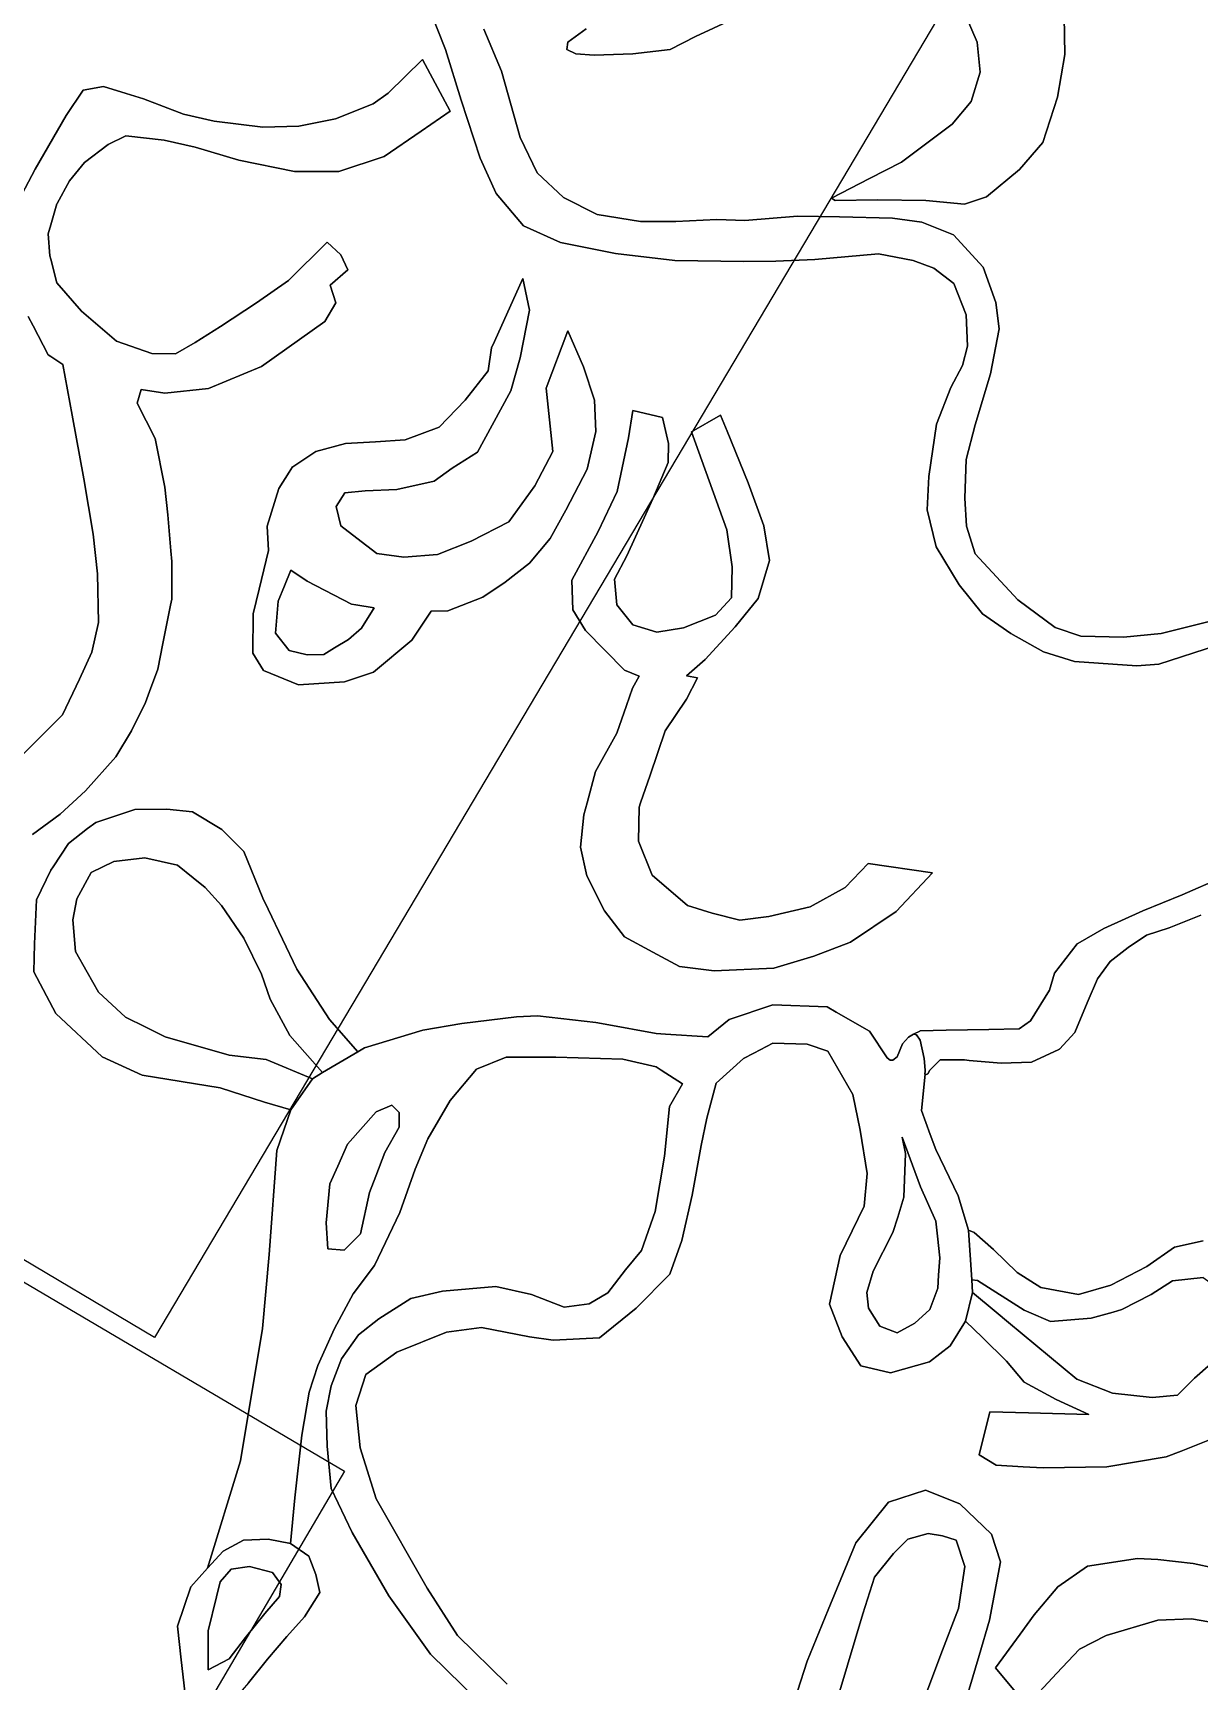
# Model space of a CAD drawing. Header units: inches. Extents: x 288635 to 1232953, y 676945 to 1655780.
# Drawn here: x 498623 to 512105, y 1249918 to 1268961 of the extents above; entities that cross this region are included whole.
import ezdxf

# ---------------------------------------------------------------- set-up
doc = ezdxf.new("R2010")
doc.units = ezdxf.units.IN
doc.header["$MEASUREMENT"] = 0
doc.layers.add('Images', color=7, linetype='Continuous')
picture_1 = doc.add_image_def('image6.jpg', size_in_pixel=(2592, 3907))
picture_2 = doc.add_image_def('image7.jpg', size_in_pixel=(2590, 3729))

msp = doc.modelspace()

# ---------------------------------------------------------------- linework, layer by layer
at = {"color": 1}
for points in [[(512305.6944, 1261885.3591), (511638.9431, 1261668.4004), (511384.9426, 1261647.2337), (510665.2745, 1261700.1504), (510305.4404, 1261811.2757), (509929.7313, 1262022.9427), (509601.6474, 1262250.4849), (509331.7718, 1262583.8605), (509067.188, 1263023.0697), (508961.3544, 1263451.6956), (508982.5211, 1263835.8714), (509071.4213, 1264439.1226), (509236.5216, 1264864.5734), (509369.8719, 1265118.5739), (509427.022, 1265340.8244), (509414.322, 1265702.7751), (509268.2717, 1266064.7258), (509039.6712, 1266242.5262), (508798.3707, 1266331.4264), (508398.3199, 1266407.6265), (507661.7185, 1266344.1264), (507210.8676, 1266325.0764), (506842.5668, 1266318.7263), (506042.4652, 1266331.4264), (505356.6639, 1266413.9765), (504721.6626, 1266540.9768), (504296.2117, 1266731.4772), (503978.7111, 1267106.1279), (503794.5607, 1267512.5287), (503572.3103, 1268185.6301), (503394.5099, 1268769.8312), (503102.4094, 1269500.0827)], [(503102.4094, 1269500.0827), (503394.5099, 1268769.8312), (503572.3103, 1268185.6301), (503794.5607, 1267512.5287), (503978.7111, 1267106.1279), (504296.2117, 1266731.4772), (504721.6626, 1266540.9768), (505356.6639, 1266413.9765), (506042.4652, 1266331.4264), (506842.5668, 1266318.7263), (507210.8676, 1266325.0764), (507661.7185, 1266344.1264), (508398.3199, 1266407.6265), (508798.3707, 1266331.4264), (509039.6712, 1266242.5262), (509268.2717, 1266064.7258), (509414.322, 1265702.7751), (509427.022, 1265340.8244), (509369.8719, 1265118.5739), (509236.5216, 1264864.5734), (509071.4213, 1264439.1226), (508982.5211, 1263835.8714), (508961.3544, 1263451.6956), (509067.188, 1263023.0697), (509331.7718, 1262583.8605), (509601.6474, 1262250.4849), (509929.7313, 1262022.9427), (510305.4404, 1261811.2757), (510665.2745, 1261700.1504), (511384.9426, 1261647.2337), (511638.9431, 1261668.4004), (512305.6944, 1261885.3591)], [(506699.9706, 1269111.7253), (506285.0138, 1268918.4578), (505991.1761, 1268770.4098), (505559.3752, 1268719.6097), (505110.641, 1268702.6763), (504898.9739, 1268719.6097), (504797.3737, 1268770.4098), (504805.8404, 1268855.0766), (505017.5075, 1269007.4769)], [(505017.5075, 1269007.4769), (504805.8404, 1268855.0766), (504797.3737, 1268770.4098), (504898.9739, 1268719.6097), (505110.641, 1268702.6763), (505559.3752, 1268719.6097), (505991.1761, 1268770.4098), (506285.0138, 1268918.4578), (506699.9706, 1269111.7253)], [(510546.2519, 1269151.4105), (510554.7185, 1268711.143), (510470.0517, 1268220.0753), (510300.718, 1267695.1409), (510029.7842, 1267381.8736), (509648.7834, 1267068.6064), (509394.7829, 1266983.9395), (508946.0487, 1267026.2729), (508387.2475, 1267034.7396), (507896.1799, 1267026.2729), (507853.8465, 1267051.673), (508294.114, 1267280.2734), (508666.6481, 1267466.5405), (509250.8493, 1267906.808), (509470.983, 1268169.2752), (509572.5832, 1268507.9426), (509538.7165, 1268855.0766), (509403.2496, 1269168.3439)], [(509403.2496, 1269168.3439), (509538.7165, 1268855.0766), (509572.5832, 1268507.9426), (509470.983, 1268169.2752), (509250.8493, 1267906.808), (508666.6481, 1267466.5405), (508294.114, 1267280.2734), (507853.8465, 1267051.673), (507896.1799, 1267026.2729), (508387.2475, 1267034.7396), (508946.0487, 1267026.2729), (509394.7829, 1266983.9395), (509648.7834, 1267068.6064), (510029.7842, 1267381.8736), (510300.718, 1267695.1409), (510470.0517, 1268220.0753), (510554.7185, 1268711.143), (510546.2519, 1269151.4105)], [(503837.9525, 1269003.7234), (504041.1529, 1268521.1224), (504257.0534, 1267752.7709), (504453.9037, 1267346.3701), (504758.7044, 1267060.6195), (505146.0551, 1266863.7691), (505146.0551, 1266863.7691), (505647.7061, 1266781.219), (506054.1069, 1266781.219), (506530.3579, 1266806.619), (506854.2085, 1266793.919), (507463.8098, 1266844.7191), (507946.4107, 1266838.3691), (508562.362, 1266819.319), (508898.9126, 1266774.8689), (509267.2134, 1266628.8186), (509610.1141, 1266254.1679), (509756.1644, 1265847.7671), (509794.2644, 1265542.9665), (509692.6642, 1265022.2654), (509514.8639, 1264431.7143), (509413.2637, 1264031.6635), (509395.272, 1263583.9876), (509416.4387, 1263261.1952), (509516.9805, 1262943.6946), (510009.1065, 1262409.2352), (510443.0241, 1262091.7346), (510739.358, 1261991.1927), (511231.484, 1261980.6094), (511665.4015, 1262022.9428), (512236.9026, 1262165.8181)], [(512236.9026, 1262165.8181), (511665.4015, 1262022.9428), (511231.484, 1261980.6094), (510739.358, 1261991.1927), (510443.0241, 1262091.7346), (510009.1065, 1262409.2352), (509516.9805, 1262943.6946), (509416.4387, 1263261.1952), (509395.272, 1263583.9876), (509413.2637, 1264031.6635), (509514.8639, 1264431.7143), (509692.6642, 1265022.2654), (509794.2644, 1265542.9665), (509756.1644, 1265847.7671), (509610.1141, 1266254.1679), (509267.2134, 1266628.8186), (508898.9126, 1266774.8689), (508562.362, 1266819.319), (507946.4107, 1266838.3691), (507463.8098, 1266844.7191), (506854.2085, 1266793.919), (506530.3579, 1266806.619), (506054.1069, 1266781.219), (505647.7061, 1266781.219), (505146.0551, 1266863.7691), (504758.7044, 1267060.6195), (504453.9037, 1267346.3701), (504257.0534, 1267752.7709), (504041.1529, 1268521.1224), (503837.9525, 1269003.7234)], [(498305.7382, 1266736.1435), (498648.233, 1267387.9654), (499005.8584, 1268008.8588), (499204.9, 1268300.7866), (499438.5804, 1268341.4267), (499702.741, 1268260.1465), (499900.8614, 1268199.1864), (500363.1423, 1268021.3861), (500718.743, 1267940.1059), (501282.6241, 1267874.0658), (501699.185, 1267884.2258), (502120.8258, 1267970.586), (502557.7067, 1268143.3063), (502730.7201, 1268266.8873), (503126.6678, 1268656.3873), (503446.7085, 1268056.9461), (503446.7085, 1268056.9461), (503111.6584, 1267826.8784), (502684.7069, 1267533.7051), (502161.4659, 1267360.9847), (501648.3849, 1267360.9847), (501003.2236, 1267493.065), (500500.3026, 1267640.3853), (500139.6218, 1267721.6655), (499697.661, 1267772.4656), (499494.4606, 1267670.8654), (499220.14, 1267462.5849), (499047.4197, 1267254.3045), (498902.3864, 1266989.2436), (498900.0994, 1266985.064), (498829.164, 1266743.8836), (498798.4992, 1266639.6233), (498818.8192, 1266385.6228), (498829.164, 1266346.1833), (498900.0994, 1266075.7422), (499184.5799, 1265745.5415), (499590.9808, 1265400.1008), (499997.3816, 1265257.8605), (500271.7021, 1265252.7805), (500500.3026, 1265384.8608), (500789.8631, 1265567.7412), (501206.424, 1265842.0617), (501577.2647, 1266101.1422), (502024.3056, 1266543.1031), (502181.7859, 1266395.7828), (502263.0661, 1266223.0625), (502059.8657, 1266045.2621), (502125.6746, 1265841.3175), (501998.9056, 1265628.7013), (501267.3841, 1265105.4602), (500652.7029, 1264851.4597), (500149.7819, 1264800.6596), (499874.1024, 1264840.0424), (499826.9896, 1264682.9727), (500035.27, 1264276.5719), (500147.0302, 1263712.6908), (500182.5903, 1263392.6501), (500217.8417, 1262977.4668), (500228.3104, 1262854.1691), (500228.3104, 1262697.6288), (500228.3104, 1262417.2882), (500214.3207, 1262348.8941), (500124.5096, 1261907.5617), (500065.75, 1261609.5666), (499971.2655, 1261353.1087), (499923.5097, 1261223.4858), (499763.9207, 1260896.3284), (499581.2811, 1260598.3827), (499232.6284, 1260202.4038), (498937.9878, 1259933.1632), (498617.9471, 1259699.4828)], [(498617.9471, 1259699.4828), (498937.9878, 1259933.1632), (499232.6284, 1260202.4038), (499581.2811, 1260598.3827), (499763.9207, 1260896.3284), (499923.5097, 1261223.4858), (499971.2655, 1261353.1087), (500065.75, 1261609.5666), (500124.5096, 1261907.5617), (500214.3207, 1262348.8941), (500228.3104, 1262417.2882), (500228.3104, 1262697.6288), (500228.3104, 1262854.1691), (500217.8417, 1262977.4668), (500182.5903, 1263392.6501), (500147.0302, 1263712.6908), (500035.27, 1264276.5719), (499826.9896, 1264682.9727), (499874.1024, 1264840.0424), (500149.7819, 1264800.6596), (500652.7029, 1264851.4597), (501267.3841, 1265105.4602), (501998.9056, 1265628.7013), (502125.6746, 1265841.3175), (502059.8657, 1266045.2621), (502263.0661, 1266223.0625), (502181.7859, 1266395.7828), (502024.3056, 1266543.1031), (501577.2647, 1266101.1422), (501206.424, 1265842.0617), (500789.8631, 1265567.7412), (500500.3026, 1265384.8608), (500271.7021, 1265252.7805), (499997.3816, 1265257.8605), (499590.9808, 1265400.1008), (499184.5799, 1265745.5415), (498900.0994, 1266075.7422), (498829.164, 1266346.1833), (498818.8192, 1266385.6228), (498798.4992, 1266639.6233), (498829.164, 1266743.8836), (498900.0994, 1266985.064), (498902.3864, 1266989.2436), (499047.4197, 1267254.3045), (499220.14, 1267462.5849), (499494.4606, 1267670.8654), (499697.661, 1267772.4656), (500139.6218, 1267721.6655), (500500.3026, 1267640.3853), (501003.2236, 1267493.065), (501648.3849, 1267360.9847), (502161.4659, 1267360.9847), (502684.7069, 1267533.7051), (503111.6584, 1267826.8784), (503446.7085, 1268056.9461), (503126.6678, 1268656.3873), (503126.6678, 1268656.3873), (502730.7201, 1268266.8873), (502557.7067, 1268143.3063), (502120.8258, 1267970.586), (501699.185, 1267884.2258), (501282.6241, 1267874.0658), (500718.743, 1267940.1059), (500363.1423, 1268021.3861), (499900.8614, 1268199.1864), (499702.741, 1268260.1465), (499438.5804, 1268341.4267), (499204.9, 1268300.7866), (499005.8584, 1268008.8588), (498648.233, 1267387.9654), (498305.7382, 1266736.1435)], [(498328.3866, 1260446.2442), (498963.3878, 1261081.2455), (499161.5082, 1261492.7263), (499303.7485, 1261807.687), (499379.9487, 1262148.0477), (499369.7886, 1262711.9288), (499318.9885, 1263169.1297), (499212.3083, 1263809.211), (499077.1749, 1264543.7891), (498969.1428, 1265131.0459), (498829.164, 1265222.5704), (498798.4992, 1265242.6205), (498626.1672, 1265575.7957), (498569.8987, 1265684.5814)], [(498569.8987, 1265684.5814), (498626.1672, 1265575.7957), (498798.4992, 1265242.6205), (498829.164, 1265222.5704), (498969.1428, 1265131.0459), (499077.1749, 1264543.7891), (499212.3083, 1263809.211), (499318.9885, 1263169.1297), (499369.7886, 1262711.9288), (499379.9487, 1262148.0477), (499303.7485, 1261807.687), (499161.5082, 1261492.7263), (498963.3878, 1261081.2455), (498328.3866, 1260446.2442)], [(512369.1946, 1259202.4788), (511908.8187, 1259001.3951), (511453.7344, 1258816.1864), (511003.9418, 1258615.1026), (510702.3162, 1258440.4773), (510699.138, 1258436.4092), (510697.0245, 1258435.1856), (510432.4407, 1258096.5182), (510376.8252, 1257900.5145), (510156.2817, 1257547.645), (510026.5161, 1257454.9553), (509676.3551, 1257447.6221), (509182.7335, 1257437.2845), (508881.7217, 1257430.9805), (508876.5987, 1257425.6923), (508876.3185, 1257425.5737), (508810.1085, 1257397.5478), (508801.8868, 1257392.3482), (508747.0449, 1257357.6644), (508676.2886, 1257282.3666), (508614.2601, 1257131.726), (508564.482, 1257090.4347), (508535.3778, 1257090.4347), (508499.5983, 1257117.8454), (508294.5458, 1257428.7314), (507911.087, 1257646.3702), (507805.0656, 1257706.5445), (507176.679, 1257733.0029), (506673.9696, 1257561.0233), (506426.4898, 1257363.0493), (505938.1549, 1257394.2196), (505829.5886, 1257401.1494), (505237.7141, 1257508.7629), (505131.0872, 1257528.1496), (504457.9858, 1257604.3498), (504212.0128, 1257594.6403), (503582.7999, 1257517.4091), (503130.8332, 1257439.2494), (502457.7318, 1257236.049), (502377.9365, 1257189.0495), (502051.6107, 1257563.7618), (501675.6899, 1258142.883), (501341.2785, 1258837.4298), (501279.4491, 1258965.8446), (501061.0087, 1259504.3257), (500807.0082, 1259758.3262), (500466.6475, 1259961.5266), (500173.1171, 1259990.8797), (499801.1662, 1259986.9267), (499349.0453, 1259839.6064), (499255.8935, 1259767.4889), (499034.0846, 1259595.7659), (498858.4355, 1259327.901), (498830.8842, 1259285.8853), (498663.2439, 1258945.5246), (498642.9239, 1258437.5236), (498632.7638, 1258112.4029), (498886.7643, 1257629.8019), (499425.2454, 1257131.961), (499887.5263, 1256918.6005), (500786.6881, 1256771.2802), (501299.7692, 1256608.7199), (501604.5698, 1256517.2797), (501441.7298, 1256048.5966), (501352.8296, 1254848.4442), (501276.6295, 1253991.1925), (501022.629, 1252460.8395), (500643.2284, 1251221.1345), (500446.8945, 1251004.8345), (500294.4942, 1250553.9836), (500337.9376, 1250162.9932), (500389.7444, 1249696.7319)], [(512125.7774, 1258768.5612), (511760.6517, 1258620.3943), (511496.0678, 1258535.7274), (511284.4007, 1258392.8522), (511075.98, 1258231.3262), (510929.8584, 1258033.0181), (510810.0001, 1257754.9034), (510667.8674, 1257410.5052), (510490.0671, 1257220.0048), (510489.4489, 1257219.7204), (510484.7754, 1257214.7131), (510167.2747, 1257068.6628), (509818.024, 1257055.9628), (509447.182, 1257089.1726), (509392.5732, 1257094.0629), (509113.1726, 1257094.0629), (508988.2996, 1256973.8148), (508973.5287, 1256937.8227), (508969.9142, 1256936.6179), (508968.237, 1256932.531), (508954.902, 1256928.086), (508939.5052, 1256928.8553), (508934.7805, 1256929.0914), (508938.4855, 1256965.2153), (508937.4546, 1256976.7614), (508925.4043, 1257111.7241), (508882.5022, 1257322.3346), (508836.9637, 1257384.95), (508801.8868, 1257392.3482), (508810.1085, 1257397.5478), (508876.3185, 1257425.5737), (508876.5987, 1257425.6923), (508881.7217, 1257430.9805), (509182.7335, 1257437.2845), (509676.3551, 1257447.6221), (510026.5161, 1257454.9553), (510156.2817, 1257547.645), (510376.8252, 1257900.5145), (510432.4407, 1258096.5182), (510697.0245, 1258435.1856), (510699.138, 1258436.4092), (510702.3162, 1258440.4773), (511003.9418, 1258615.1026), (511453.7344, 1258816.1864), (511908.8187, 1259001.3951), (512369.1946, 1259202.4788)], [(512153.6712, 1255005.083), (511820.274, 1254930.4656), (511499.6199, 1254706.6324), (511086.8691, 1254490.732), (510712.2183, 1254382.7818), (510274.0675, 1254465.332), (510001.0169, 1254636.7823), (509727.9664, 1254903.4828), (509505.7159, 1255100.3332), (509438.871, 1255126.8518), (509319.8083, 1255523.7276), (509061.839, 1256059.5099), (508997.6468, 1256234.1126), (508896.4741, 1256509.3025), (508939.5052, 1256928.8553), (508954.902, 1256928.086), (508968.237, 1256932.531), (508969.9142, 1256936.6179), (508973.5287, 1256937.8227), (508988.2996, 1256973.8148), (509113.1726, 1257094.0629), (509392.5732, 1257094.0629), (509447.182, 1257089.1726), (509818.024, 1257055.9628), (510167.2747, 1257068.6628), (510484.7754, 1257214.7131), (510489.4489, 1257219.7204), (510490.0671, 1257220.0048), (510667.8674, 1257410.5052), (510810.0001, 1257754.9034), (510929.8584, 1258033.0181), (511075.98, 1258231.3262), (511284.4007, 1258392.8522), (511496.0678, 1258535.7274), (511760.6517, 1258620.3943), (512125.7774, 1258768.5612)], [(504139.6921, 1249328.1972), (503220.0919, 1250230.4628), (502737.4909, 1250903.5642), (502312.0401, 1251633.8157), (502070.7396, 1252141.8167), (502026.2895, 1252630.7676), (502013.5895, 1253037.1685), (502070.7396, 1253329.269), (502191.3898, 1253640.4197), (502388.2402, 1253919.8202), (502623.1907, 1254103.9706), (502991.4914, 1254338.9211), (503359.7922, 1254421.4712), (503975.7434, 1254478.6213), (504388.4942, 1254383.3712), (504763.145, 1254237.3209), (505055.2456, 1254275.4209), (505271.146, 1254402.4212), (505474.3464, 1254669.1217), (505658.4968, 1254891.3722), (505817.2471, 1255342.2231), (505925.1973, 1255983.5744), (505982.3474, 1256555.0755), (506134.3892, 1256816.9482), (505886.4897, 1256977.05), (505829.5886, 1257013.7986), (505442.2378, 1257102.6988), (504667.5363, 1257128.0988), (504096.0351, 1257128.0988), (503753.1344, 1256988.3985), (503448.3338, 1256626.4478), (503187.9833, 1256181.9469), (503041.933, 1255832.6962), (502864.1327, 1255331.0452), (502572.0321, 1254721.444), (502324.3816, 1254391.2433), (502108.4811, 1253991.1925), (501917.9808, 1253565.7417), (501816.3806, 1253254.5911), (501733.8304, 1252759.2901), (501651.2802, 1252035.3886), (501602.5968, 1251506.4855), (501342.2463, 1251557.2856), (501056.4957, 1251544.5856), (500821.5452, 1251417.5853), (500643.2284, 1251221.1345), (501022.629, 1252460.8395), (501276.6295, 1253991.1925), (501352.8296, 1254848.4442), (501441.7298, 1256048.5966), (501604.5698, 1256517.2797), (501853.4903, 1256877.9604), (501969.7201, 1256948.61), (502377.9365, 1257189.0495), (502457.7318, 1257236.049), (503130.8332, 1257439.2494), (503582.7999, 1257517.4091), (504212.0128, 1257594.6403), (504457.9858, 1257604.3498), (505131.0872, 1257528.1496), (505237.7141, 1257508.7629), (505829.5886, 1257401.1494), (505938.1549, 1257394.2196), (506426.4898, 1257363.0493), (506673.9696, 1257561.0233), (507176.679, 1257733.0029), (507805.0656, 1257706.5445), (507911.087, 1257646.3702), (508294.5458, 1257428.7314), (508294.5458, 1257428.7314), (508499.5983, 1257117.8454), (508535.3778, 1257090.4347), (508564.482, 1257090.4347), (508614.2601, 1257131.726), (508676.2886, 1257282.3666), (508747.0449, 1257357.6644), (508801.8868, 1257392.3482), (508836.9637, 1257384.95), (508882.5022, 1257322.3346), (508925.4043, 1257111.7241), (508937.4546, 1256976.7614), (508938.4855, 1256965.2153), (508934.7805, 1256929.0914), (508939.5052, 1256928.8553), (508896.4741, 1256509.3025), (508997.6468, 1256234.1126), (509061.839, 1256059.5099), (509319.8083, 1255523.7276), (509438.871, 1255126.8518), (509476.9486, 1254554.2965), (509486.6659, 1254408.1818), (509404.1157, 1254077.9812), (509227.2039, 1253790.7033), (508989.0784, 1253605.4946), (508539.2859, 1253479.8173), (508195.6351, 1253561.6902), (507977.0452, 1253896.5368), (507831.524, 1254273.5689), (507957.2014, 1254835.8096), (508235.0144, 1255404.6649), (508268.0874, 1255781.6969), (508188.7122, 1256284.4062), (508101.4812, 1256695.5599), (507811.6802, 1257197.2205), (507573.5548, 1257276.5957), (507176.679, 1257289.8249), (506957.6356, 1257173.8608), (506839.3345, 1257111.2308), (506521.8339, 1256826.8031), (506416.0341, 1256423.7562), (506348.2514, 1256106.0917), (506244.0209, 1255530.3422), (506124.9581, 1255007.7891), (505986.0516, 1254617.5279), (505595.7904, 1254227.2667), (505172.4562, 1253883.3077), (504636.6739, 1253856.8493), (504365.4754, 1253896.5368), (503809.8493, 1254002.3704), (503406.3589, 1253949.4536), (502830.889, 1253717.9427), (502473.7008, 1253459.9735), (502354.6381, 1253102.7853), (502407.5548, 1252613.3051), (502592.7636, 1252024.606), (503181.4626, 1250992.729), (503532.0363, 1250443.7174), (504107.5062, 1249881.4767)], [(504107.5062, 1249881.4767), (503532.0363, 1250443.7174), (503181.4626, 1250992.729), (502592.7636, 1252024.606), (502407.5548, 1252613.3051), (502354.6381, 1253102.7853), (502473.7008, 1253459.9735), (502830.889, 1253717.9427), (503406.3589, 1253949.4536), (503809.8493, 1254002.3704), (504365.4754, 1253896.5368), (504636.6739, 1253856.8493), (505172.4562, 1253883.3077), (505595.7904, 1254227.2667), (505986.0516, 1254617.5279), (506124.9581, 1255007.7891), (506244.0209, 1255530.3422), (506348.2514, 1256106.0917), (506416.0341, 1256423.7562), (506521.8339, 1256826.8031), (506839.3345, 1257111.2308), (506957.6356, 1257173.8608), (507176.679, 1257289.8249), (507573.5548, 1257276.5957), (507811.6802, 1257197.2205), (508101.4812, 1256695.5599), (508188.7122, 1256284.4062), (508268.0874, 1255781.6969), (508235.0144, 1255404.6649), (507957.2014, 1254835.8096), (507831.524, 1254273.5689), (507977.0452, 1253896.5368), (508195.6351, 1253561.6902), (508539.2859, 1253479.8173), (508989.0784, 1253605.4946), (509227.2039, 1253790.7033), (509404.1157, 1254077.9812), (509600.5029, 1253886.831), (509880.3667, 1253614.4303), (510083.5671, 1253373.1298), (510451.8678, 1253169.9294), (510828.9521, 1252999.4666), (510132.5215, 1253016.891), (509687.9811, 1253028.0132), (509560.9809, 1252532.7122), (509757.8313, 1252412.062), (510071.2452, 1252393.8402), (510303.9324, 1252380.3119), (511040.5338, 1252393.0119), (511726.3352, 1252507.3122), (511897.1923, 1252575.655), (512456.5867, 1252799.4127)], [(501113.5504, 1249897.0629), (501335.3041, 1250170.5591), (501558.8085, 1250432.6448), (501761.3471, 1250661.9338), (501939.1475, 1250941.3343), (501894.6974, 1251150.8848), (501823.4325, 1251331.788), (501812.1472, 1251360.4352), (501602.5968, 1251506.4855), (501651.2802, 1252035.3886), (501733.8304, 1252759.2901), (501816.3806, 1253254.5911), (501917.9808, 1253565.7417), (502108.4811, 1253991.1925), (502324.3816, 1254391.2433), (502572.0321, 1254721.444), (502864.1327, 1255331.0452), (503041.933, 1255832.6962), (503187.9833, 1256181.9469), (503448.3338, 1256626.4478), (503753.1344, 1256988.3985), (504096.0351, 1257128.0988), (504667.5363, 1257128.0988), (505442.2378, 1257102.6988), (505829.5886, 1257013.7986), (505886.4897, 1256977.05), (506134.3892, 1256816.9482), (505982.3474, 1256555.0755), (505925.1973, 1255983.5744), (505817.2471, 1255342.2231), (505658.4968, 1254891.3722), (505474.3464, 1254669.1217), (505271.146, 1254402.4212), (505055.2456, 1254275.4209), (504763.145, 1254237.3209), (504388.4942, 1254383.3712), (503975.7434, 1254478.6213), (503359.7922, 1254421.4712), (502991.4914, 1254338.9211), (502623.1907, 1254103.9706), (502388.2402, 1253919.8202), (502191.3898, 1253640.4197), (502070.7396, 1253329.269), (502013.5895, 1253037.1685), (502026.2895, 1252630.7676), (502070.7396, 1252141.8167), (502312.0401, 1251633.8157), (502737.4909, 1250903.5642), (503220.0919, 1250230.4628), (504139.6921, 1249328.1972)], [(512153.6712, 1254579.6322), (511798.0705, 1254541.5321), (511550.42, 1254382.7818), (511213.8693, 1254211.3314), (511111.5069, 1254182.085), (510858.2686, 1254109.7312), (510388.3677, 1254071.6312), (510135.9018, 1254182.085), (510083.5671, 1254204.9814), (509543.816, 1254547.8821), (509476.9486, 1254554.2965), (509438.871, 1255126.8518), (509505.7159, 1255100.3332), (509727.9664, 1254903.4828), (510001.0169, 1254636.7823), (510274.0675, 1254465.332), (510274.0675, 1254465.332), (510712.2183, 1254382.7818), (511086.8691, 1254490.732), (511499.6199, 1254706.6324), (511820.274, 1254930.4656), (512153.6712, 1255005.083)], [(512456.5867, 1252799.4127), (511897.1923, 1252575.655), (511726.3352, 1252507.3122), (511040.5338, 1252393.0119), (510303.9324, 1252380.3119), (510071.2452, 1252393.8402), (509757.8313, 1252412.062), (509560.9809, 1252532.7122), (509687.9811, 1253028.0132), (510132.5215, 1253016.891), (510828.9521, 1252999.4666), (510451.8678, 1253169.9294), (510083.5671, 1253373.1298), (509880.3667, 1253614.4303), (509600.5029, 1253886.831), (509404.1157, 1254077.9812), (509486.6659, 1254408.1818), (509758.5545, 1254182.085), (509903.5992, 1254061.4689), (510693.1683, 1253404.8798), (511105.9191, 1253246.1295), (511563.12, 1253195.3294), (511855.2206, 1253220.7295), (512052.071, 1253417.5799), (512242.5714, 1253582.6802)], [(507461.1066, 1249802.1016), (507573.5548, 1250146.0606), (507818.2948, 1250741.3743), (508135.7955, 1251515.2821), (508512.8275, 1251984.9184), (508942.7763, 1252123.825), (509339.652, 1251965.0747), (509703.4549, 1251614.501), (509809.2884, 1251297.0004), (509683.6111, 1250622.3115), (509561.9407, 1250213.2474), (509299.9645, 1249332.4652)], [(509299.9645, 1249332.4652), (509561.9407, 1250213.2474), (509683.6111, 1250622.3115), (509809.2884, 1251297.0004), (509703.4549, 1251614.501), (509339.652, 1251965.0747), (508942.7763, 1252123.825), (508512.8275, 1251984.9184), (508135.7955, 1251515.2821), (507818.2948, 1250741.3743), (507573.5548, 1250146.0606), (507461.1066, 1249802.1016)], [(508827.1531, 1249443.0613), (509119.2537, 1250224.1128), (509322.4541, 1250757.5139), (509398.6542, 1251240.1149), (509297.054, 1251544.9155), (509138.3037, 1251595.7156), (508973.2034, 1251621.1156), (508738.2529, 1251557.6155), (508573.1526, 1251392.5152), (508350.9022, 1251119.4646), (508217.5519, 1250694.0138), (507950.8514, 1249805.012)], [(507950.8514, 1249805.012), (508217.5519, 1250694.0138), (508350.9022, 1251119.4646), (508573.1526, 1251392.5152), (508738.2529, 1251557.6155), (508973.2034, 1251621.1156), (509138.3037, 1251595.7156), (509297.054, 1251544.9155), (509398.6542, 1251240.1149), (509322.4541, 1250757.5139), (509119.2537, 1250224.1128), (508827.1531, 1249443.0613)], [(512531.1993, 1250546.7457), (512016.8483, 1250635.6459), (511629.4975, 1250622.9459), (511032.5963, 1250445.1455), (510721.4457, 1250286.3952), (510458.732, 1250003.7372), (510115.0195, 1249633.9314), (509749.8938, 1250070.4948), (510035.755, 1250461.1719), (510197.1682, 1250681.7699), (510472.2077, 1251007.1217), (510813.5209, 1251245.2471), (511392.9595, 1251332.5598), (511629.4341, 1251321.2991), (512037.3405, 1251277.4667), (512537.5493, 1251169.047)], [(512537.5493, 1251169.047), (512037.3405, 1251277.4667), (511629.4341, 1251321.2991), (511392.9595, 1251332.5598), (510813.5209, 1251245.2471), (510472.2077, 1251007.1217), (510197.1682, 1250681.7699), (510035.755, 1250461.1719), (509749.8938, 1250070.4948), (510115.0195, 1249633.9314), (510458.732, 1250003.7372), (510721.4457, 1250286.3952), (511032.5963, 1250445.1455), (511629.4975, 1250622.9459), (512016.8483, 1250635.6459), (512531.1993, 1250546.7457)]]:
    msp.add_lwpolyline(points, dxfattribs=at)
for points in [[(502600.6751, 1262945.6092), (502910.5557, 1262904.9692), (503301.7165, 1262935.4492), (503687.7973, 1263087.8495), (504124.6782, 1263311.37), (504424.3988, 1263727.9308), (504632.6792, 1264124.1716), (504556.479, 1264855.6931), (504805.3995, 1265521.1744), (504988.2799, 1265104.6136), (505115.2801, 1264718.5328), (505130.5202, 1264357.8521), (505028.92, 1263920.9712), (504785.0795, 1263448.5303), (504602.1991, 1263118.3296), (504363.4386, 1262833.849), (504084.0381, 1262615.4086), (503824.9576, 1262442.6882), (503418.5567, 1262285.2079), (503227.3312, 1262279.9448), (503005.1974, 1261945.5087), (502560.6965, 1261577.208), (502224.1458, 1261462.9077), (501691.991, 1261430.2014), (501290.6939, 1261596.258), (501164.2992, 1261796.496), (501170.0437, 1262250.3093), (501238.5708, 1262535.0882), (501345.9126, 1262981.1693), (501330.6726, 1263260.5699), (501467.8328, 1263697.4508), (501586.3042, 1263884.7119), (501625.3132, 1263946.3712), (501629.4956, 1263949.1331), (501894.5537, 1264124.1716), (502235.6773, 1264217.9155), (502585.4351, 1264235.9318), (502925.7958, 1264261.3319), (503320.5376, 1264405.2098), (503621.7571, 1264718.5328), (503885.9177, 1265058.8935), (503926.5578, 1265323.054), (503959.4885, 1265396.3364), (504287.2385, 1266125.6956), (504365.3776, 1265757.115), (504256.7584, 1265206.2138), (504150.0782, 1264825.213), (503931.6378, 1264428.9722), (503763.9974, 1264119.0916), (503469.3568, 1263931.1312), (503261.0764, 1263783.8109), (502829.2756, 1263687.2907), (502463.5148, 1263672.0507), (502229.8344, 1263646.6507), (502128.2342, 1263489.1703), (502184.1143, 1263265.6499), (502366.9946, 1263123.4096), (502600.6751, 1262945.6092)], [(503885.9177, 1265058.8935), (503621.7571, 1264718.5328), (503320.5376, 1264405.2098), (502925.7958, 1264261.3319), (502585.4351, 1264235.9318), (502235.6773, 1264217.9155), (501894.5537, 1264124.1716), (501629.4956, 1263949.1331), (501625.3132, 1263946.3712), (501586.3042, 1263884.7119), (501467.8328, 1263697.4508), (501330.6726, 1263260.5699), (501345.9126, 1262981.1693), (501238.5708, 1262535.0882), (501170.0437, 1262250.3093), (501164.2992, 1261796.496), (501290.6939, 1261596.258), (501691.991, 1261430.2014), (502224.1458, 1261462.9077), (502560.6965, 1261577.208), (503005.1974, 1261945.5087), (503227.3312, 1262279.9448), (503418.5567, 1262285.2079), (503824.9576, 1262442.6882), (504084.0381, 1262615.4086), (504363.4386, 1262833.849), (504602.1991, 1263118.3296), (504785.0795, 1263448.5303), (505028.92, 1263920.9712), (505130.5202, 1264357.8521), (505115.2801, 1264718.5328), (504988.2799, 1265104.6136), (504805.3995, 1265521.1744), (504556.479, 1264855.6931), (504632.6792, 1264124.1716), (504424.3988, 1263727.9308), (504124.6782, 1263311.37), (503687.7973, 1263087.8495), (503301.7165, 1262935.4492), (502910.5557, 1262904.9692), (502600.6751, 1262945.6092), (502366.9946, 1263123.4096), (502184.1143, 1263265.6499), (502128.2342, 1263489.1703), (502229.8344, 1263646.6507), (502463.5148, 1263672.0507), (502829.2756, 1263687.2907), (503261.0764, 1263783.8109), (503469.3568, 1263931.1312), (503763.9974, 1264119.0916), (503931.6378, 1264428.9722), (504150.0782, 1264825.213), (504256.7584, 1265206.2138), (504365.3776, 1265757.115), (504287.2385, 1266125.6956), (503959.4885, 1265396.3364), (503926.5578, 1265323.054), (503885.9177, 1265058.8935)], [(505559.9927, 1262123.4943), (505834.3132, 1262037.1341), (506144.1939, 1262087.9342), (506515.0346, 1262235.2545), (506697.915, 1262433.3749), (506708.075, 1262794.0556), (506647.1149, 1263220.7765), (506235.634, 1264353.6187), (506570.9147, 1264546.6591), (506647.8124, 1264358.687), (506890.9554, 1263764.3376), (507073.8357, 1263266.4966), (507139.8758, 1262865.1758), (507007.7956, 1262428.2949), (506743.6351, 1262098.0942), (506393.1144, 1261722.1735), (506179.7539, 1261534.2131), (506306.7542, 1261508.813), (506179.7539, 1261264.9726), (505930.8334, 1260899.2118), (505758.1131, 1260386.1308), (505648.1461, 1260065.0273), (505631.1128, 1260015.2901), (505626.0328, 1259624.1293), (505783.5131, 1259227.8885), (506189.9139, 1258877.3678), (506474.3945, 1258791.0076), (506794.4352, 1258709.7274), (507129.7158, 1258750.3675), (507607.2368, 1258862.1277), (508013.6376, 1259085.6482), (508277.7981, 1259365.0488), (509024.5596, 1259258.3685), (508602.9188, 1258811.3276), (508074.5977, 1258455.7269), (507652.9569, 1258293.1666), (507190.676, 1258156.0063), (506499.7946, 1258125.5263), (506098.4738, 1258176.3264), (505788.5931, 1258338.8867), (505463.4725, 1258516.6871), (505229.792, 1258816.4077), (505026.5916, 1259222.8085), (504955.4715, 1259553.0091), (504991.3985, 1259928.247), (505028.9306, 1260065.0273), (505128.1918, 1260426.7709), (505372.0323, 1260868.7318), (505484.551, 1261190.6603), (505554.9127, 1261391.9728), (505630.237, 1261528.7827), (505463.4725, 1261600.2532), (505011.3516, 1262057.4541), (504864.0313, 1262296.2146), (504853.8713, 1262636.5753), (505158.6719, 1263200.4564), (505377.1123, 1263662.7373), (505509.1926, 1264282.4986), (505559.9927, 1264597.4592), (505900.0418, 1264516.7103), (505971.4735, 1264216.4585), (505966.3935, 1263998.018), (505788.5931, 1263576.3772), (505488.8725, 1262921.0559), (505346.6323, 1262651.8153), (505372.0323, 1262352.0947), (505559.9927, 1262123.4943)], [(505630.237, 1261528.7827), (505554.9127, 1261391.9728), (505484.551, 1261190.6603), (505372.0323, 1260868.7318), (505128.1918, 1260426.7709), (505028.9306, 1260065.0273), (504991.3985, 1259928.247), (504955.4715, 1259553.0091), (505026.5916, 1259222.8085), (505229.792, 1258816.4077), (505463.4725, 1258516.6871), (505788.5931, 1258338.8867), (506098.4738, 1258176.3264), (506499.7946, 1258125.5263), (507190.676, 1258156.0063), (507652.9569, 1258293.1666), (508074.5977, 1258455.7269), (508602.9188, 1258811.3276), (509024.5596, 1259258.3685), (508277.7981, 1259365.0488), (508013.6376, 1259085.6482), (507607.2368, 1258862.1277), (507129.7158, 1258750.3675), (506794.4352, 1258709.7274), (506474.3945, 1258791.0076), (506189.9139, 1258877.3678), (505783.5131, 1259227.8885), (505626.0328, 1259624.1293), (505631.1128, 1260015.2901), (505648.1461, 1260065.0273), (505758.1131, 1260386.1308), (505930.8334, 1260899.2118), (506179.7539, 1261264.9726), (506306.7542, 1261508.813), (506179.7539, 1261534.2131), (506393.1144, 1261722.1735), (506743.6351, 1262098.0942), (507007.7956, 1262428.2949), (507139.8758, 1262865.1758), (507073.8357, 1263266.4966), (506890.9554, 1263764.3376), (506647.8124, 1264358.687), (506570.9147, 1264546.6591), (506235.634, 1264353.6187), (506647.1149, 1263220.7765), (506708.075, 1262794.0556), (506697.915, 1262433.3749), (506515.0346, 1262235.2545), (506144.1939, 1262087.9342), (505834.3132, 1262037.1341), (505559.9927, 1262123.4943), (505372.0323, 1262352.0947), (505346.6323, 1262651.8153), (505488.8725, 1262921.0559), (505788.5931, 1263576.3772), (505966.3935, 1263998.018), (505971.4735, 1264216.4585), (505900.0418, 1264516.7103), (505559.9927, 1264597.4592), (505509.1926, 1264282.4986), (505377.1123, 1263662.7373), (505158.6719, 1263200.4564), (504853.8713, 1262636.5753), (504864.0313, 1262296.2146), (505011.3516, 1262057.4541), (505463.4725, 1261600.2532), (505630.237, 1261528.7827)], [(501584.4851, 1261824.6095), (501794.0355, 1261773.8094), (501984.5359, 1261780.1594), (502110.3688, 1261855.6592), (502270.2864, 1261951.6097), (502422.6867, 1262084.96), (502566.3631, 1262318.8088), (502357.5554, 1262352.9774), (502306.0345, 1262361.4081), (501792.9535, 1262625.5686), (501604.3752, 1262752.318), (501530.8063, 1262573.9142), (501457.4848, 1262396.1106), (501425.7348, 1262027.8099), (501584.4851, 1261824.6095)], [(501984.5359, 1261780.1594), (501794.0355, 1261773.8094), (501584.4851, 1261824.6095), (501425.7348, 1262027.8099), (501457.4848, 1262396.1106), (501530.8063, 1262573.9142), (501604.3752, 1262752.318), (501792.9535, 1262625.5686), (502306.0345, 1262361.4081), (502357.5554, 1262352.9774), (502566.3631, 1262318.8088), (502422.6867, 1262084.96), (502270.2864, 1261951.6097), (502110.3688, 1261855.6592), (501984.5359, 1261780.1594)], [(501061.0087, 1259504.3257), (501279.4491, 1258965.8446), (501341.2785, 1258837.4298), (501675.6899, 1258142.883), (502051.6107, 1257563.7618), (502377.9365, 1257189.0495), (501969.7201, 1256948.61), (501594.4098, 1257375.8014), (501365.8093, 1257797.4423), (501264.2091, 1258087.0029), (501061.0087, 1258503.5637), (500801.9282, 1258879.4844), (500613.9678, 1259087.7649), (500475.0145, 1259200.2509), (500293.9272, 1259346.8454), (499918.0064, 1259428.1255), (499557.3257, 1259387.4855), (499298.2452, 1259260.4852), (499130.6048, 1258955.6846), (499084.8847, 1258711.8441), (499115.3648, 1258346.0834), (499248.8817, 1258109.8612), (499379.5253, 1257878.7224), (499694.486, 1257589.1619), (499929.3198, 1257471.745), (500151.6869, 1257360.5614), (500891.5678, 1257150.7444), (501318.6852, 1257100.1681), (501853.4903, 1256877.9604), (501604.5698, 1256517.2797), (501299.7692, 1256608.7199), (500786.6881, 1256771.2802), (499887.5263, 1256918.6005), (499425.2454, 1257131.961), (498886.7643, 1257629.8019), (498632.7638, 1258112.4029), (498642.9239, 1258437.5236), (498663.2439, 1258945.5246), (498830.8842, 1259285.8853), (498858.4355, 1259327.901), (499034.0846, 1259595.7659), (499255.8935, 1259767.4889), (499349.0453, 1259839.6064), (499801.1662, 1259986.9267), (500173.1171, 1259990.8797), (500466.6475, 1259961.5266), (500807.0082, 1259758.3262), (501061.0087, 1259504.3257)], [(501969.7201, 1256948.61), (501853.4903, 1256877.9604), (501318.6852, 1257100.1681), (500891.5678, 1257150.7444), (500151.6869, 1257360.5614), (499929.3198, 1257471.745), (499694.486, 1257589.1619), (499379.5253, 1257878.7224), (499248.8817, 1258109.8612), (499115.3648, 1258346.0834), (499084.8847, 1258711.8441), (499130.6048, 1258955.6846), (499298.2452, 1259260.4852), (499557.3257, 1259387.4855), (499918.0064, 1259428.1255), (500293.9272, 1259346.8454), (500475.0145, 1259200.2509), (500613.9678, 1259087.7649), (500801.9282, 1258879.4844), (501061.0087, 1258503.5637), (501264.2091, 1258087.0029), (501365.8093, 1257797.4423), (501594.4098, 1257375.8014), (501969.7201, 1256948.61)], [(502030.9373, 1254913.9656), (502221.4376, 1254894.9156), (502411.938, 1255085.4159), (502513.5382, 1255561.6669), (502585.8741, 1255750.257), (502691.3386, 1256025.2178), (502856.4389, 1256317.3184), (502856.4389, 1256488.7688), (502773.8888, 1256571.3189), (502589.7384, 1256495.1188), (502259.5377, 1256120.468), (502147.2014, 1255867.7113), (502056.3373, 1255663.2671), (502011.8872, 1255212.4162), (502030.9373, 1254913.9656)], [(502411.938, 1255085.4159), (502221.4376, 1254894.9156), (502030.9373, 1254913.9656), (502011.8872, 1255212.4162), (502056.3373, 1255663.2671), (502147.2014, 1255867.7113), (502259.5377, 1256120.468), (502589.7384, 1256495.1188), (502773.8888, 1256571.3189), (502856.4389, 1256488.7688), (502856.4389, 1256317.3184), (502691.3386, 1256025.2178), (502585.8741, 1255750.257), (502513.5382, 1255561.6669), (502411.938, 1255085.4159)], [(508412.4925, 1254018.324), (508614.8992, 1253942.9176), (508817.3058, 1254054.0428), (508991.9312, 1254212.7931), (509083.2126, 1254458.8561), (509093.2758, 1254608.1477), (509106.6674, 1254806.8158), (509080.0937, 1255059.2654), (509061.839, 1255232.6854), (508883.3727, 1255630.0256), (508672.0336, 1256202.2334), (508711.2654, 1256013.2077), (508691.4216, 1255510.4984), (508623.7916, 1255279.6236), (508564.3052, 1255100.1907), (508337.0861, 1254653.3252), (508265.6485, 1254407.2622), (508281.5235, 1254224.6994), (508412.4925, 1254018.324)], [(508817.3058, 1254054.0428), (508614.8992, 1253942.9176), (508412.4925, 1254018.324), (508281.5235, 1254224.6994), (508265.6485, 1254407.2622), (508337.0861, 1254653.3252), (508564.3052, 1255100.1907), (508623.7916, 1255279.6236), (508691.4216, 1255510.4984), (508711.2654, 1256013.2077), (508672.0336, 1256202.2334), (508883.3727, 1255630.0256), (509061.839, 1255232.6854), (509080.0937, 1255059.2654), (509106.6674, 1254806.8158), (509093.2758, 1254608.1477), (509083.2126, 1254458.8561), (508991.9312, 1254212.7931), (508817.3058, 1254054.0428)], [(512449.0215, 1254182.085), (512471.1719, 1253982.731), (512242.5714, 1253582.6802), (512052.071, 1253417.5799), (511855.2206, 1253220.7295), (511563.12, 1253195.3294), (511105.9191, 1253246.1295), (510693.1683, 1253404.8798), (509903.5992, 1254061.4689), (509758.5545, 1254182.085), (509486.6659, 1254408.1818), (509476.9486, 1254554.2965), (509543.816, 1254547.8821), (510083.5671, 1254204.9814), (510135.9018, 1254182.085), (510388.3677, 1254071.6312), (510858.2686, 1254109.7312), (511111.5069, 1254182.085), (511213.8693, 1254211.3314), (511550.42, 1254382.7818), (511798.0705, 1254541.5321), (512153.6712, 1254579.6322), (512426.7218, 1254382.7818), (512449.0215, 1254182.085)], [(501823.4325, 1251331.788), (501894.6974, 1251150.8848), (501939.1475, 1250941.3343), (501761.3471, 1250661.9338), (501558.8085, 1250432.6448), (501335.3041, 1250170.5591), (501113.5504, 1249897.0629), (501043.7957, 1249811.0321), (500789.7952, 1249468.1314), (500389.7444, 1249696.7319), (500337.9376, 1250162.9932), (500294.4942, 1250553.9836), (500446.8945, 1251004.8345), (500643.2284, 1251221.1345), (500821.5452, 1251417.5853), (501056.4957, 1251544.5856), (501342.2463, 1251557.2856), (501602.5968, 1251506.4855), (501812.1472, 1251360.4352), (501823.4325, 1251331.788)], [(500649.0158, 1250499.7807), (500649.0158, 1250048.9298), (500890.3162, 1250175.9301), (501082.6325, 1250421.2992), (501302.9746, 1250696.7117), (501474.5174, 1250893.4815), (501493.5674, 1251033.1818), (501391.9672, 1251172.8821), (501125.2667, 1251242.7322), (500915.7163, 1251210.9822), (500788.716, 1251064.9319), (500745.4679, 1250889.9737), (500649.0158, 1250499.7807)], [(500890.3162, 1250175.9301), (500649.0158, 1250048.9298), (500649.0158, 1250499.7807), (500745.4679, 1250889.9737), (500788.716, 1251064.9319), (500915.7163, 1251210.9822), (501125.2667, 1251242.7322), (501391.9672, 1251172.8821), (501493.5674, 1251033.1818), (501474.5174, 1250893.4815), (501302.9746, 1250696.7117), (501082.6325, 1250421.2992), (500890.3162, 1250175.9301)]]:
    msp.add_lwpolyline(points, close=True, dxfattribs=at)

# ---------------------------------------------------------------- pictures from other files: only their frames are drawn
at = {"layer": 'Images'}
image = msp.add_image(picture_1, insert=(463037.5219, 1275868.6976), size_in_units=(43026.9717, 64855.8558), rotation=-30.719241845, dxfattribs=at)
image.dxf.flags = 7
image = msp.add_image(picture_2, insert=(433468.3601, 1220693.3743), size_in_units=(43179.7771, 62168.876), rotation=-30.500541912, dxfattribs=at)
image.dxf.flags = 7

doc.saveas('drawing.dxf')
